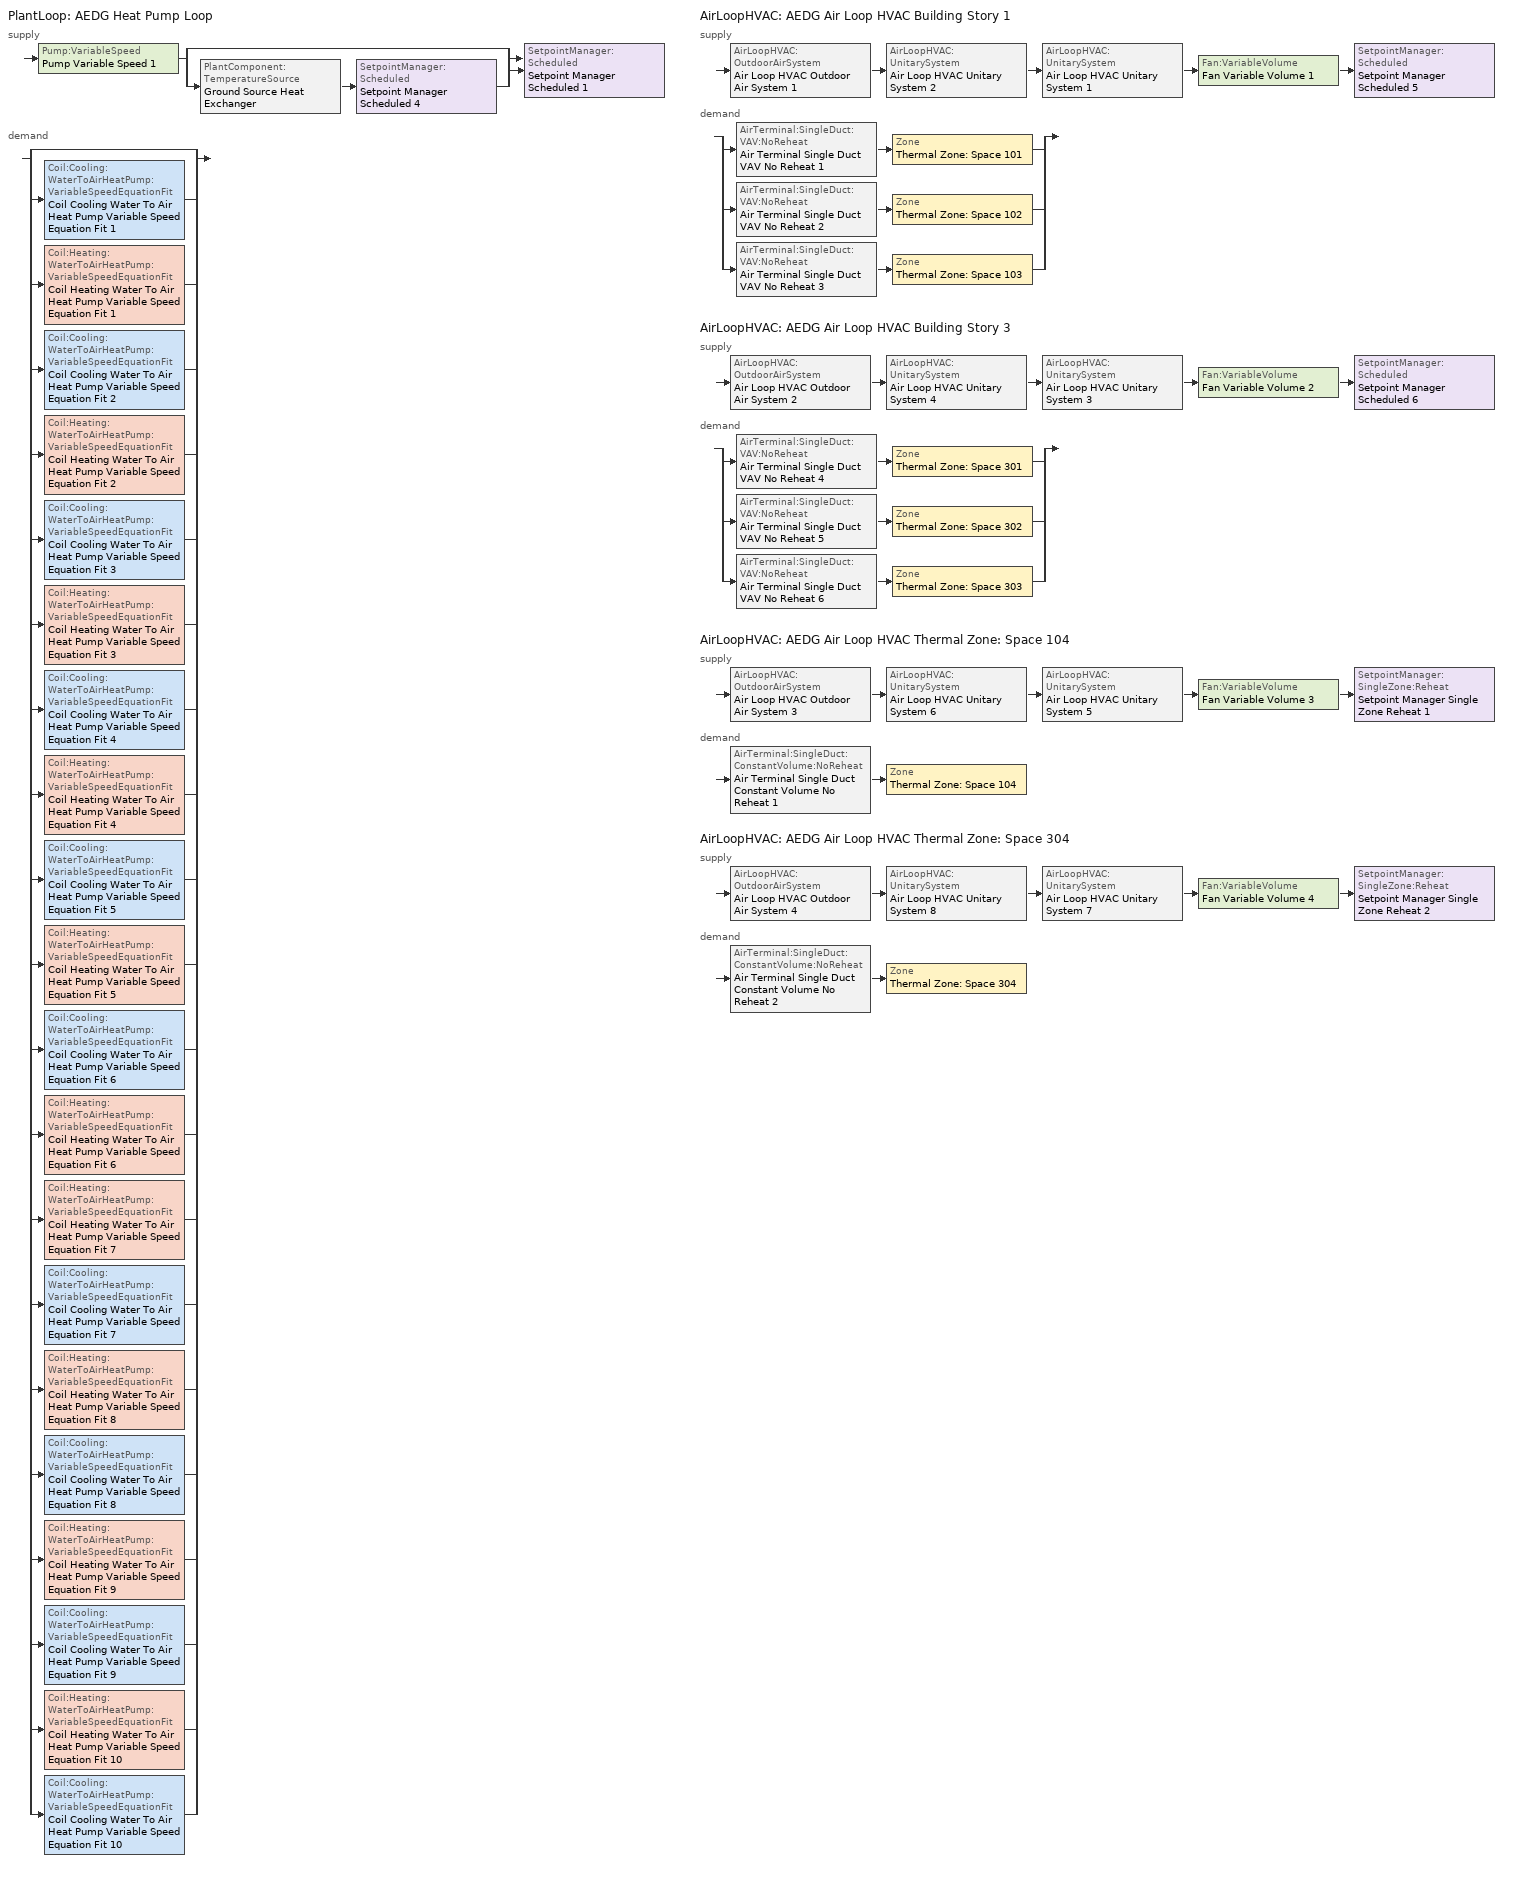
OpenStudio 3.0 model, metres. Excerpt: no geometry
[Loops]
PlantLoop 'AEDG Heat Pump Loop'
 supply: Pump:VariableSpeed 'Pump Variable Speed 1' > split
  | bypass
  | PlantComponent:TemperatureSource 'Ground Source Heat Exchanger' > SetpointManager:Scheduled 'Setpoint Manager Scheduled 4'
  join > SetpointManager:Scheduled 'Setpoint Manager Scheduled 1'
 demand: split
  | bypass
  | Coil:Cooling:WaterToAirHeatPump:VariableSpeedEquationFit 'Coil Cooling Water To Air Heat Pump Variable Speed Equation Fit 1'
  | Coil:Heating:WaterToAirHeatPump:VariableSpeedEquationFit 'Coil Heating Water To Air Heat Pump Variable Speed Equation Fit 1'
  | Coil:Cooling:WaterToAirHeatPump:VariableSpeedEquationFit 'Coil Cooling Water To Air Heat Pump Variable Speed Equation Fit 2'
  | Coil:Heating:WaterToAirHeatPump:VariableSpeedEquationFit 'Coil Heating Water To Air Heat Pump Variable Speed Equation Fit 2'
  | Coil:Cooling:WaterToAirHeatPump:VariableSpeedEquationFit 'Coil Cooling Water To Air Heat Pump Variable Speed Equation Fit 3'
  | Coil:Heating:WaterToAirHeatPump:VariableSpeedEquationFit 'Coil Heating Water To Air Heat Pump Variable Speed Equation Fit 3'
  | Coil:Cooling:WaterToAirHeatPump:VariableSpeedEquationFit 'Coil Cooling Water To Air Heat Pump Variable Speed Equation Fit 4'
  | Coil:Heating:WaterToAirHeatPump:VariableSpeedEquationFit 'Coil Heating Water To Air Heat Pump Variable Speed Equation Fit 4'
  | Coil:Cooling:WaterToAirHeatPump:VariableSpeedEquationFit 'Coil Cooling Water To Air Heat Pump Variable Speed Equation Fit 5'
  | Coil:Heating:WaterToAirHeatPump:VariableSpeedEquationFit 'Coil Heating Water To Air Heat Pump Variable Speed Equation Fit 5'
  | Coil:Cooling:WaterToAirHeatPump:VariableSpeedEquationFit 'Coil Cooling Water To Air Heat Pump Variable Speed Equation Fit 6'
  | Coil:Heating:WaterToAirHeatPump:VariableSpeedEquationFit 'Coil Heating Water To Air Heat Pump Variable Speed Equation Fit 6'
  | Coil:Heating:WaterToAirHeatPump:VariableSpeedEquationFit 'Coil Heating Water To Air Heat Pump Variable Speed Equation Fit 7'
  | Coil:Cooling:WaterToAirHeatPump:VariableSpeedEquationFit 'Coil Cooling Water To Air Heat Pump Variable Speed Equation Fit 7'
  | Coil:Heating:WaterToAirHeatPump:VariableSpeedEquationFit 'Coil Heating Water To Air Heat Pump Variable Speed Equation Fit 8'
  | Coil:Cooling:WaterToAirHeatPump:VariableSpeedEquationFit 'Coil Cooling Water To Air Heat Pump Variable Speed Equation Fit 8'
  | Coil:Heating:WaterToAirHeatPump:VariableSpeedEquationFit 'Coil Heating Water To Air Heat Pump Variable Speed Equation Fit 9'
  | Coil:Cooling:WaterToAirHeatPump:VariableSpeedEquationFit 'Coil Cooling Water To Air Heat Pump Variable Speed Equation Fit 9'
  | Coil:Heating:WaterToAirHeatPump:VariableSpeedEquationFit 'Coil Heating Water To Air Heat Pump Variable Speed Equation Fit 10'
  | Coil:Cooling:WaterToAirHeatPump:VariableSpeedEquationFit 'Coil Cooling Water To Air Heat Pump Variable Speed Equation Fit 10'
AirLoopHVAC 'AEDG Air Loop HVAC Building Story 1'
 supply: AirLoopHVAC:OutdoorAirSystem 'Air Loop HVAC Outdoor Air System 1' > AirLoopHVAC:UnitarySystem 'Air Loop HVAC Unitary System 2' > AirLoopHVAC:UnitarySystem 'Air Loop HVAC Unitary System 1' > Fan:VariableVolume 'Fan Variable Volume 1' > SetpointManager:Scheduled 'Setpoint Manager Scheduled 5'
 demand: split
  | AirTerminal:SingleDuct:VAV:NoReheat 'Air Terminal Single Duct VAV No Reheat 1' > Zone 'Thermal Zone: Space 101'
  | AirTerminal:SingleDuct:VAV:NoReheat 'Air Terminal Single Duct VAV No Reheat 2' > Zone 'Thermal Zone: Space 102'
  | AirTerminal:SingleDuct:VAV:NoReheat 'Air Terminal Single Duct VAV No Reheat 3' > Zone 'Thermal Zone: Space 103'
AirLoopHVAC 'AEDG Air Loop HVAC Building Story 3'
 supply: AirLoopHVAC:OutdoorAirSystem 'Air Loop HVAC Outdoor Air System 2' > AirLoopHVAC:UnitarySystem 'Air Loop HVAC Unitary System 4' > AirLoopHVAC:UnitarySystem 'Air Loop HVAC Unitary System 3' > Fan:VariableVolume 'Fan Variable Volume 2' > SetpointManager:Scheduled 'Setpoint Manager Scheduled 6'
 demand: split
  | AirTerminal:SingleDuct:VAV:NoReheat 'Air Terminal Single Duct VAV No Reheat 4' > Zone 'Thermal Zone: Space 301'
  | AirTerminal:SingleDuct:VAV:NoReheat 'Air Terminal Single Duct VAV No Reheat 5' > Zone 'Thermal Zone: Space 302'
  | AirTerminal:SingleDuct:VAV:NoReheat 'Air Terminal Single Duct VAV No Reheat 6' > Zone 'Thermal Zone: Space 303'
AirLoopHVAC 'AEDG Air Loop HVAC Thermal Zone: Space 104'
 supply: AirLoopHVAC:OutdoorAirSystem 'Air Loop HVAC Outdoor Air System 3' > AirLoopHVAC:UnitarySystem 'Air Loop HVAC Unitary System 6' > AirLoopHVAC:UnitarySystem 'Air Loop HVAC Unitary System 5' > Fan:VariableVolume 'Fan Variable Volume 3' > SetpointManager:SingleZone:Reheat 'Setpoint Manager Single Zone Reheat 1'
 demand: AirTerminal:SingleDuct:ConstantVolume:NoReheat 'Air Terminal Single Duct Constant Volume No Reheat 1' > Zone 'Thermal Zone: Space 104'
AirLoopHVAC 'AEDG Air Loop HVAC Thermal Zone: Space 304'
 supply: AirLoopHVAC:OutdoorAirSystem 'Air Loop HVAC Outdoor Air System 4' > AirLoopHVAC:UnitarySystem 'Air Loop HVAC Unitary System 8' > AirLoopHVAC:UnitarySystem 'Air Loop HVAC Unitary System 7' > Fan:VariableVolume 'Fan Variable Volume 4' > SetpointManager:SingleZone:Reheat 'Setpoint Manager Single Zone Reheat 2'
 demand: AirTerminal:SingleDuct:ConstantVolume:NoReheat 'Air Terminal Single Duct Constant Volume No Reheat 2' > Zone 'Thermal Zone: Space 304'
[SizingPeriod:DesignDay] Barometric Pressure {Pa}=98934; Sky Clearness=0; Rain Indicator=0; Snow Indicator=0; Day of Month=21; Daylight Saving Time Indicator=0; Dry-Bulb Temperature Range Modifier Type=DefaultMultipliers
Name | Maximum Dry-Bulb Temperature {C} | Daily Dry-Bulb Temperature Range {deltaC} | Humidity Indicating Conditions at Maximum Dry-Bulb | Wind Speed {m/s} | Wind Direction {deg} | Month | Day Type | Humidity Indicating Type | Solar Model Indicator | ASHRAE Taub | ASHRAE Taud
Chicago Ohare Intl Ap Ann Clg .4% Condns WB=>MDB | 31.2 | 10.5 | 25.5 | 5.2 | 230 | 7 | SummerDesignDay | Wetbulb | ASHRAETau | 0.455 | 2.05
Chicago Ohare Intl Ap Ann Htg 99.6% Condns DB | -20 | 0 | -20 | 4.9 | 270 | 1 | WinterDesignDay | Wetbulb | ASHRAEClearSky
Chicago Ohare Intl Ap Ann Hum_n 99.6% Condns DP=>MCDB | -19.2 | 0 | -25.7 | 4.9 | 270 | 1 | WinterDesignDay | Dewpoint | ASHRAEClearSky
[Sizing:Zone] Zone Cooling Design Supply Air Temperature Input Method=SupplyAirTemperature; Zone Cooling Design Supply Air Temperature {C}=14; Zone Cooling Design Supply Air Temperature Difference {deltaC}=11.11; Zone Heating Design Supply Air Temperature Input Method=SupplyAirTemperature; Zone Heating Design Supply Air Temperature {C}=40; Zone Heating Design Supply Air Temperature Difference {deltaC}=11.11; Zone Cooling Design Supply Air Humidity Ratio {kg-H2O/kg-air}=0.0085; Zone Heating Design Supply Air Humidity Ratio {kg-H2O/kg-air}=0.008; Cooling Design Air Flow Method=DesignDay; Heating Design Air Flow Method=DesignDay; Account for Dedicated Outdoor Air System=No; Dedicated Outdoor Air System Control Strategy=NeutralSupplyAir; Dedicated Outdoor Air Low Setpoint Temperature for Design {C}=Autosize; Dedicated Outdoor Air High Setpoint Temperature for Design {C}=Autosize
Thermal Zone: Space 103; Thermal Zone: Space 304; Thermal Zone: Space 301; Thermal Zone: Space 101; Thermal Zone: Space 102; Thermal Zone: Space 302; Thermal Zone: Space 303; Thermal Zone: Space 104
[Zone equipment]
Thermal Zone: Space 103: Zone HVAC Water To Air Heat Pump 5, Air Terminal Single Duct VAV No Reheat 3
Thermal Zone: Space 304: Air Terminal Single Duct Constant Volume No Reheat 2
Thermal Zone: Space 301: Zone HVAC Water To Air Heat Pump 3, Air Terminal Single Duct VAV No Reheat 4
Thermal Zone: Space 101: Zone HVAC Water To Air Heat Pump 1, Air Terminal Single Duct VAV No Reheat 1
Thermal Zone: Space 102: Zone HVAC Water To Air Heat Pump 2, Air Terminal Single Duct VAV No Reheat 2
Thermal Zone: Space 302: Zone HVAC Water To Air Heat Pump 6, Air Terminal Single Duct VAV No Reheat 5
Thermal Zone: Space 303: Zone HVAC Water To Air Heat Pump 4, Air Terminal Single Duct VAV No Reheat 6
Thermal Zone: Space 104: Air Terminal Single Duct Constant Volume No Reheat 1
[PlantLoop]
AEDG Heat Pump Loop: Glycol Concentration=0; Maximum Loop Temperature {C}=80; Minimum Loop Temperature {C}=1; Plant Loop Volume {m3}=Autocalculate; Load Distribution Scheme=Optimal
[Sizing:Plant]
AEDG Heat Pump Loop: Loop Type=Condenser; Design Loop Exit Temperature {C}=21; Loop Design Temperature Difference {deltaC}=5; Sizing Option=NonCoincident; Zone Timesteps in Averaging Window=1; Coincident Sizing Factor Mode=None
[Pump:VariableSpeed]
Pump Variable Speed 1: Rated Flow Rate {m3/s}=0.02; Rated Pump Head {Pa}=134508; Motor Efficiency=0.9; Coefficient 1 of the Part Load Performance Curve=0; Coefficient 2 of the Part Load Performance Curve=0.0216; Coefficient 3 of the Part Load Performance Curve=-0.0325; Coefficient 4 of the Part Load Performance Curve=1.0095; Pump Control Type=Intermittent; Skin Loss Radiative Fraction=0.5; Design Power Sizing Method=PowerPerFlowPerPressure; Design Electric Power per Unit Flow Rate {W/(m3/s)}=348701.1; Design Shaft Power per Unit Flow Rate per Unit Head {W-s/m3-Pa}=1.28205; Design Minimum Flow Rate Fraction=0
[SetpointManager:Scheduled] Control Variable=Temperature
Name | Schedule
Setpoint Manager Scheduled 1; Setpoint Manager Scheduled 4 | AEDG HP-Loop-Temp-Schedule
Setpoint Manager Scheduled 5; Setpoint Manager Scheduled 6 | AEDG DOAS Temperature Setpoint Schedule
[PlantComponent:TemperatureSource]
Ground Source Heat Exchanger: Design Volume Flow Rate {m3/s}=autosize; Temperature Specification Type=Scheduled; Source Temperature {C}=8; Source Temperature Schedule=Ground HX Schedule
[Fan:OnOff] Availability Schedule=Always On Discrete; Fan Total Efficiency=0.6; Pressure Rise {Pa}=299; Maximum Flow Rate {m3/s}=autosize; Motor Efficiency=0.85; Motor In Airstream Fraction=1
Name | Fan Power Ratio Function of Speed Ratio Curve | Fan Efficiency Ratio Function of Speed Ratio Curve
Fan On Off 1 | Fan On Off Power Curve | Fan On Off Efficiency Curve
Fan On Off 2 | Fan On Off Power Curve 1 | Fan On Off Efficiency Curve 1
Fan On Off 3 | Fan On Off Power Curve 2 | Fan On Off Efficiency Curve 2
Fan On Off 4 | Fan On Off Power Curve 3 | Fan On Off Efficiency Curve 3
Fan On Off 5 | Fan On Off Power Curve 4 | Fan On Off Efficiency Curve 4
Fan On Off 6 | Fan On Off Power Curve 5 | Fan On Off Efficiency Curve 5
[Coil:Cooling:WaterToAirHeatPump:VariableSpeedEquationFit] Nominal Speed Level=2; Gross Rated Total Cooling Capacity At Selected Nominal Speed Level {W}=autosize; Rated Air Flow Rate At Selected Nominal Speed Level {m3/s}=autosize; Rated Water Flow Rate At Selected Nominal Speed Level {m3/s}=autosize; Nominal Time for Condensate to Begin Leaving the Coil {s}=0; Initial Moisture Evaporation Rate Divided by Steady-State AC Latent Capacity=0; Use Hot Gas Reheat=No
Name | Energy Part Load Fraction Curve
Coil Cooling Water To Air Heat Pump Variable Speed Equation Fit 1 | Curve Quadratic 1
Coil Cooling Water To Air Heat Pump Variable Speed Equation Fit 2 | Curve Quadratic 19
Coil Cooling Water To Air Heat Pump Variable Speed Equation Fit 3 | Curve Quadratic 37
Coil Cooling Water To Air Heat Pump Variable Speed Equation Fit 4 | Curve Quadratic 55
Coil Cooling Water To Air Heat Pump Variable Speed Equation Fit 5 | Curve Quadratic 73
Coil Cooling Water To Air Heat Pump Variable Speed Equation Fit 6 | Curve Quadratic 91
Coil Cooling Water To Air Heat Pump Variable Speed Equation Fit 7 | Curve Quadratic 118
Coil Cooling Water To Air Heat Pump Variable Speed Equation Fit 8 | Curve Quadratic 136
Coil Cooling Water To Air Heat Pump Variable Speed Equation Fit 9 | Curve Quadratic 154
Coil Cooling Water To Air Heat Pump Variable Speed Equation Fit 10 | Curve Quadratic 172
[Coil:Heating:WaterToAirHeatPump:VariableSpeedEquationFit] Nominal Speed Level=2; Rated Heating Capacity At Selected Nominal Speed Level {W}=autosize; Rated Air Flow Rate At Selected Nominal Speed Level {m3/s}=autosize; Rated Water Flow Rate At Selected Nominal Speed Level {m3/s}=autosize
Name | Energy Part Load Fraction Curve
Coil Heating Water To Air Heat Pump Variable Speed Equation Fit 1 | Curve Quadratic 10
Coil Heating Water To Air Heat Pump Variable Speed Equation Fit 2 | Curve Quadratic 28
Coil Heating Water To Air Heat Pump Variable Speed Equation Fit 3 | Curve Quadratic 46
Coil Heating Water To Air Heat Pump Variable Speed Equation Fit 4 | Curve Quadratic 64
Coil Heating Water To Air Heat Pump Variable Speed Equation Fit 5 | Curve Quadratic 82
Coil Heating Water To Air Heat Pump Variable Speed Equation Fit 6 | Curve Quadratic 100
Coil Heating Water To Air Heat Pump Variable Speed Equation Fit 7 | Curve Quadratic 109
Coil Heating Water To Air Heat Pump Variable Speed Equation Fit 8 | Curve Quadratic 127
Coil Heating Water To Air Heat Pump Variable Speed Equation Fit 9 | Curve Quadratic 145
Coil Heating Water To Air Heat Pump Variable Speed Equation Fit 10 | Curve Quadratic 163
[Coil:Heating:Electric] Availability Schedule=Always On Discrete
Coil Heating Electric 1; Coil Heating Electric 2; Coil Heating Electric 3; Coil Heating Electric 4; Coil Heating Electric 5; Coil Heating Electric 6
[ZoneHVAC:WaterToAirHeatPump] Availability Schedule=Always On Discrete; Supply Air Flow Rate During Cooling Operation {m3/s}=Autosize; Supply Air Flow Rate During Heating Operation {m3/s}=Autosize; Supply Air Flow Rate When No Cooling or Heating is Needed {m3/s}=0; Outdoor Air Flow Rate During Cooling Operation {m3/s}=0; Outdoor Air Flow Rate During Heating Operation {m3/s}=0; Outdoor Air Flow Rate When No Cooling or Heating is Needed {m3/s}=0; Maximum Supply Air Temperature from Supplemental Heater {C}=Autosize
Name | Supply Air Fan | Heating Coil | Cooling Coil | Supplemental Heating Coil
Zone HVAC Water To Air Heat Pump 1 | Fan On Off 1 | Coil Heating Water To Air Heat Pump Variable Speed Equation Fit 1 | Coil Cooling Water To Air Heat Pump Variable Speed Equation Fit 1 | Coil Heating Electric 1
Zone HVAC Water To Air Heat Pump 2 | Fan On Off 2 | Coil Heating Water To Air Heat Pump Variable Speed Equation Fit 2 | Coil Cooling Water To Air Heat Pump Variable Speed Equation Fit 2 | Coil Heating Electric 2
Zone HVAC Water To Air Heat Pump 3 | Fan On Off 3 | Coil Heating Water To Air Heat Pump Variable Speed Equation Fit 3 | Coil Cooling Water To Air Heat Pump Variable Speed Equation Fit 3 | Coil Heating Electric 3
Zone HVAC Water To Air Heat Pump 4 | Fan On Off 4 | Coil Heating Water To Air Heat Pump Variable Speed Equation Fit 4 | Coil Cooling Water To Air Heat Pump Variable Speed Equation Fit 4 | Coil Heating Electric 4
Zone HVAC Water To Air Heat Pump 5 | Fan On Off 5 | Coil Heating Water To Air Heat Pump Variable Speed Equation Fit 5 | Coil Cooling Water To Air Heat Pump Variable Speed Equation Fit 5 | Coil Heating Electric 5
Zone HVAC Water To Air Heat Pump 6 | Fan On Off 6 | Coil Heating Water To Air Heat Pump Variable Speed Equation Fit 6 | Coil Cooling Water To Air Heat Pump Variable Speed Equation Fit 6 | Coil Heating Electric 6
[AirLoopHVAC] Design Supply Air Flow Rate {m3/s}=AutoSize
Name | Availability Schedule
AEDG Air Loop HVAC Building Story 1; AEDG Air Loop HVAC Building Story 3 | AEDG K-12 Ventilation Schedule
AEDG Air Loop HVAC Thermal Zone: Space 104; AEDG Air Loop HVAC Thermal Zone: Space 304 | AEDG K-12 HVAC Availability Schedule
[Sizing:System] Design Outdoor Air Flow Rate {m3/s}=Autosize; Preheat Design Temperature {C}=7; Preheat Design Humidity Ratio {kg-H2O/kg-Air}=0.008; Precool Design Temperature {C}=12.8; Precool Design Humidity Ratio {kg-H2O/kg-Air}=0.008; Central Cooling Design Supply Air Temperature {C}=12.8; Central Heating Design Supply Air Temperature {C}=40; Sizing Option=NonCoincident; Central Cooling Design Supply Air Humidity Ratio {kg-H2O/kg-Air}=0.0085; Central Heating Design Supply Air Humidity Ratio {kg-H2O/kg-Air}=0.008; Cooling Design Air Flow Method=DesignDay; Cooling Design Air Flow Rate {m3/s}=0; Heating Design Air Flow Method=DesignDay; Heating Design Air Flow Rate {m3/s}=0; System Outdoor Air Method=VentilationRateProcedure; Zone Maximum Outdoor Air Fraction=1; Cooling Supply Air Flow Rate Per Floor Area {m3/s-m2}=0.00996765; Cooling Fraction of Autosized Cooling Supply Air Flow Rate=1; Cooling Supply Air Flow Rate Per Unit Cooling Capacity {m3/s-W}=3.94755e-05; Heating Supply Air Flow Rate Per Floor Area {m3/s-m2}=0.00996765; Heating Fraction of Autosized Heating Supply Air Flow Rate=1; Heating Fraction of Autosized Cooling Supply Air Flow Rate=1; Heating Supply Air Flow Rate Per Unit Heating Capacity {m3/s-W}=3.15882e-05; Cooling Design Capacity Method=CoolingDesignCapacity; Cooling Design Capacity {W}=autosize; Cooling Design Capacity Per Floor Area {W/m2}=234.7; Fraction of Autosized Cooling Design Capacity=1; Heating Design Capacity Method=HeatingDesignCapacity; Heating Design Capacity {W}=autosize; Heating Design Capacity Per Floor Area {W/m2}=157; Fraction of Autosized Heating Design Capacity=1; Central Cooling Capacity Control Method=OnOff
Name | Type of Load to Size On | Central Heating Maximum System Air Flow Ratio | 100% Outdoor Air in Cooling | 100% Outdoor Air in Heating
AEDG Air Loop HVAC Building Story 1; AEDG Air Loop HVAC Building Story 3 | VentilationRequirement | 0.3 | Yes | Yes
AEDG Air Loop HVAC Thermal Zone: Space 104; AEDG Air Loop HVAC Thermal Zone: Space 304 | Sensible | 1 | No | No
[Fan:VariableVolume] Availability Schedule=Always On Discrete; Fan Total Efficiency=0.6; Maximum Flow Rate {m3/s}=Autosize; Fan Power Minimum Flow Rate Input Method=FixedFlowRate; Fan Power Minimum Flow Fraction=0.6; Fan Power Minimum Air Flow Rate {m3/s}=0; Motor Efficiency=0.85; Motor In Airstream Fraction=1; Fan Power Coefficient 1=0.0407599; Fan Power Coefficient 2=0.088045; Fan Power Coefficient 3=-0.0729261; Fan Power Coefficient 4=0.94374; Fan Power Coefficient 5=0
Name | Pressure Rise {Pa}
Fan Variable Volume 1; Fan Variable Volume 2 | 1120
Fan Variable Volume 3; Fan Variable Volume 4 | 498
[AirLoopHVAC:UnitarySystem] Control Type=SetPoint; Dehumidification Control Type=None; Supply Air Fan Operating Mode Schedule=Always On Discrete; DX Heating Coil Sizing Ratio=1; Use DOAS DX Cooling Coil=No; DOAS DX Cooling Coil Leaving Minimum Air Temperature {C}=2; Latent Load Control=SensibleOnlyLoadControl; Supply Air Flow Rate During Cooling Operation {m3/s}=Autosize; Supply Air Flow Rate During Heating Operation {m3/s}=Autosize; Supply Air Flow Rate When No Cooling or Heating is Required {m3/s}=Autosize; Maximum Supply Air Temperature {C}=80; Maximum Outdoor Dry-Bulb Temperature for Supplemental Heater Operation {C}=21; Maximum Cycling Rate {cycles/hr}=2.5; Heat Pump Time Constant {s}=60; Fraction of On-Cycle Power Use=0.01; Heat Pump Fan Delay Time {s}=60; Ancilliary On-Cycle Electric Power {W}=0; Ancilliary Off-Cycle Electric Power {W}=0
Name | Heating Coil | Cooling Coil
Air Loop HVAC Unitary System 1 | Coil Heating Water To Air Heat Pump Variable Speed Equation Fit 7
Air Loop HVAC Unitary System 2 |  | Coil Cooling Water To Air Heat Pump Variable Speed Equation Fit 7
Air Loop HVAC Unitary System 3 | Coil Heating Water To Air Heat Pump Variable Speed Equation Fit 8
Air Loop HVAC Unitary System 4 |  | Coil Cooling Water To Air Heat Pump Variable Speed Equation Fit 8
Air Loop HVAC Unitary System 5 | Coil Heating Water To Air Heat Pump Variable Speed Equation Fit 9
Air Loop HVAC Unitary System 6 |  | Coil Cooling Water To Air Heat Pump Variable Speed Equation Fit 9
Air Loop HVAC Unitary System 7 | Coil Heating Water To Air Heat Pump Variable Speed Equation Fit 10
Air Loop HVAC Unitary System 8 |  | Coil Cooling Water To Air Heat Pump Variable Speed Equation Fit 10
[Controller:OutdoorAir] Minimum Outdoor Air Flow Rate {m3/s}=autosize; Maximum Outdoor Air Flow Rate {m3/s}=autosize; Economizer Control Action Type=ModulateFlow; Economizer Maximum Limit Dry-Bulb Temperature {C}=28; Economizer Maximum Limit Enthalpy {J/kg}=64000; Economizer Minimum Limit Dry-Bulb Temperature {C}=-100; Lockout Type=NoLockout; Minimum Limit Type=FixedMinimum; High Humidity Control=No; Heat Recovery Bypass Control Type=BypassWhenOAFlowGreaterThanMinimum
Name | Economizer Control Type | Minimum Fraction of Outdoor Air Schedule | Maximum Fraction of Outdoor Air Schedule | Controller Mechanical Ventilation
Controller Outdoor Air 1 | NoEconomizer | Always On Discrete | Always On Discrete | Controller Mechanical Ventilation 1
Controller Outdoor Air 2 | NoEconomizer | Always On Discrete | Always On Discrete | Controller Mechanical Ventilation 2
Controller Outdoor Air 3 | DifferentialEnthalpy |  | AEDG K-12 Ventilation Schedule | Controller Mechanical Ventilation 3
Controller Outdoor Air 4 | DifferentialEnthalpy |  | AEDG K-12 Ventilation Schedule | Controller Mechanical Ventilation 4
[Controller:MechanicalVentilation] Availability Schedule=Always On Discrete; Demand Controlled Ventilation=Yes; System Outdoor Air Method=ZoneSum
Controller Mechanical Ventilation 1; Controller Mechanical Ventilation 2; Controller Mechanical Ventilation 3; Controller Mechanical Ventilation 4
[AirLoopHVAC:OutdoorAirSystem]
Name | Controller
Air Loop HVAC Outdoor Air System 1 | Controller Outdoor Air 1
Air Loop HVAC Outdoor Air System 2 | Controller Outdoor Air 2
Air Loop HVAC Outdoor Air System 3 | Controller Outdoor Air 3
Air Loop HVAC Outdoor Air System 4 | Controller Outdoor Air 4
[AirTerminal:SingleDuct:VAV:NoReheat] Availability Schedule=Always On Discrete; Maximum Air Flow Rate {m3/s}=autosize; Zone Minimum Air Flow Input Method=Constant; Constant Minimum Air Flow Fraction=0; Control For Outdoor Air=Yes
Air Terminal Single Duct VAV No Reheat 1; Air Terminal Single Duct VAV No Reheat 2; Air Terminal Single Duct VAV No Reheat 3; Air Terminal Single Duct VAV No Reheat 4; Air Terminal Single Duct VAV No Reheat 5; Air Terminal Single Duct VAV No Reheat 6
[SetpointManager:SingleZone:Reheat] Minimum Supply Air Temperature {C}=10; Maximum Supply Air Temperature {C}=50
Name | Control Zone
Setpoint Manager Single Zone Reheat 1 | Thermal Zone: Space 104
Setpoint Manager Single Zone Reheat 2 | Thermal Zone: Space 304
[AirTerminal:SingleDuct:ConstantVolume:NoReheat] Availability Schedule=Always On Discrete; Maximum Air Flow Rate {m3/s}=AutoSize
Air Terminal Single Duct Constant Volume No Reheat 1; Air Terminal Single Duct Constant Volume No Reheat 2
[Schedule:Constant]
Name | Value
Always On Discrete | 1
Ground HX Schedule | 0
[Schedule:Ruleset]
Name | Default Day Schedule | Summer Design Day Schedule | Winter Design Day Schedule
AEDG K-12 Ventilation Schedule | AEDG K-12 Ventilation Schedule Weekday | AEDG K-12 Ventilation Schedule Summer Design Day | AEDG K-12 Ventilation Schedule Winter Design Day
AEDG K-12 HVAC Availability Schedule | AEDG K-12 HVAC Availability Schedule Weekday | AEDG K-12 HVAC Availability Schedule Summer Design Day | AEDG K-12 HVAC Availability Schedule Winter Design Day
AEDG DOAS Temperature Setpoint Schedule | AEDG DOAS Temperature Setpoint Schedule All Days
AEDG HP-Loop-Temp-Schedule | AEDG HP-Loop-Temp-Schedule All Days
[Schedule:Day]
AEDG K-12 Ventilation Schedule Weekday; AEDG K-12 HVAC Availability Schedule Weekday: 6, 0, 0, 18, 0, 1, 24, 0, 0
AEDG K-12 Ventilation Schedule Winter Design Day; AEDG K-12 Ventilation Schedule Summer Design Day; AEDG K-12 HVAC Availability Schedule Winter Design Day; AEDG K-12 HVAC Availability Schedule Summer Design Day: 24, 0, 1
AEDG K-12 Ventilation Schedule Weekend; AEDG K-12 HVAC Availability Schedule Weekend: 24, 0, 0
AEDG K-12 Ventilation Schedule Summer Weekday; AEDG K-12 HVAC Availability Schedule Summer Weekday: 8, 0, 0, 13, 0, 1, 24, 0, 0
AEDG DOAS Temperature Setpoint Schedule All Days: 24, 0, 20
AEDG HP-Loop-Temp-Schedule All Days: 24, 0, 21
[Schedule:Rule] Date Specification Type=DateRange; Start Day=1; End Day=31
Name | Schedule Ruleset | Rule Order | Day Schedule | Apply Sunday | Apply Saturday | Start Month | End Month | Apply Monday | Apply Tuesday | Apply Wednesday | Apply Thursday | Apply Friday
AEDG K-12 Ventilation Schedule Weekend Rule | AEDG K-12 Ventilation Schedule | 1 | AEDG K-12 Ventilation Schedule Weekend | Yes | Yes | 1 | 12
AEDG K-12 Ventilation Schedule Summer Weekday Rule | AEDG K-12 Ventilation Schedule | 0 | AEDG K-12 Ventilation Schedule Summer Weekday |  |  | 7 | 8 | Yes | Yes | Yes | Yes | Yes
AEDG K-12 HVAC Availability Schedule Weekend Rule | AEDG K-12 HVAC Availability Schedule | 1 | AEDG K-12 HVAC Availability Schedule Weekend | Yes | Yes | 1 | 12
AEDG K-12 HVAC Availability Schedule Summer Weekday Rule | AEDG K-12 HVAC Availability Schedule | 0 | AEDG K-12 HVAC Availability Schedule Summer Weekday |  |  | 7 | 8 | Yes | Yes | Yes | Yes | Yes
[Curve:Exponent] Coefficient1 Constant=1; Coefficient2 Constant=0; Coefficient3 Constant=0; Minimum Value of x=0; Maximum Value of x=1
Fan On Off Power Curve; Fan On Off Power Curve 1; Fan On Off Power Curve 2; Fan On Off Power Curve 3; Fan On Off Power Curve 4; Fan On Off Power Curve 5
[Curve:Cubic] Coefficient1 Constant=1; Coefficient2 x=0; Coefficient3 x**2=0; Coefficient4 x**3=0; Minimum Value of x=0; Maximum Value of x=1
Fan On Off Efficiency Curve; Fan On Off Efficiency Curve 1; Fan On Off Efficiency Curve 2; Fan On Off Efficiency Curve 3; Fan On Off Efficiency Curve 4; Fan On Off Efficiency Curve 5
[Curve:Quadratic] Coefficient1 Constant=0.85; Coefficient2 x=0.15; Coefficient3 x**2=0; Minimum Value of x=0; Maximum Value of x=1
Curve Quadratic 1; Curve Quadratic 10; Curve Quadratic 19; Curve Quadratic 28; Curve Quadratic 37; Curve Quadratic 46; Curve Quadratic 55; Curve Quadratic 64; Curve Quadratic 73; Curve Quadratic 82; Curve Quadratic 91; Curve Quadratic 100; Curve Quadratic 109; Curve Quadratic 118; Curve Quadratic 127; Curve Quadratic 136; Curve Quadratic 145; Curve Quadratic 154; Curve Quadratic 163; Curve Quadratic 172
